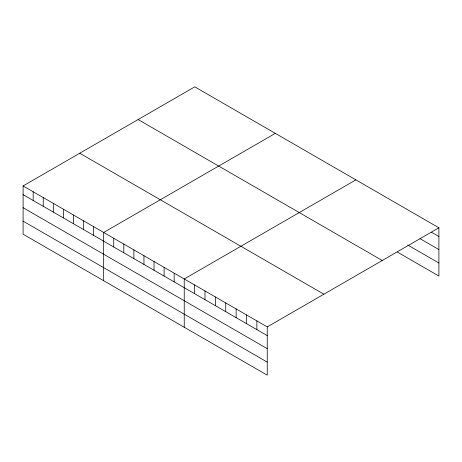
<?xml version="1.0" encoding="UTF-8"?>
<svg xmlns="http://www.w3.org/2000/svg" width="462" height="462" viewBox="0 0 462 462"><rect width="100%" height="100%" fill="white"/><g stroke="black" fill="none" stroke-linecap="round" stroke-linejoin="round"><path stroke-width="0.69" d="M267.244 348.666L267.244 326.9L23.1 185.943L23.1 234.205L267.244 375.161L267.244 348.666L23.1 207.709M397.395 252.096L438.9 276.057L438.9 227.795L194.756 86.839L23.1 185.943M275.323 133.356L103.667 232.455L103.667 280.723M355.89 179.868L184.234 278.973L184.234 327.235M267.244 326.9L438.9 227.795M431.577 232.282L438.9 236.509M419.981 238.635L438.9 249.561M407.773 245.033L438.9 263.005M138.109 119.543L382.253 260.499M79.747 153.24L323.891 294.196M23.1 194.658L267.244 335.614M23.1 221.154L267.244 362.11M256.872 320.911L256.872 329.625M246.494 314.917L246.494 323.631M236.117 308.928L236.117 317.642M225.739 302.939L225.739 311.654M215.367 296.945L215.367 305.659M204.989 290.956L204.989 299.671M194.612 284.962L194.612 293.682M174.168 273.158L174.168 281.872M164.097 267.342L164.097 276.062M154.025 261.532L154.025 270.247M143.953 255.717L143.953 264.431M133.882 249.902L133.882 258.616M123.81 244.086L123.81 252.801M113.739 238.271L113.739 246.985M93.595 226.646L93.595 235.36M83.524 220.83L83.524 229.545M73.458 215.015L73.458 223.729M63.386 209.199L63.386 217.914M53.315 203.384L53.315 212.098M43.243 197.569L43.243 206.289M33.172 191.759L33.172 200.473"/></g></svg>
